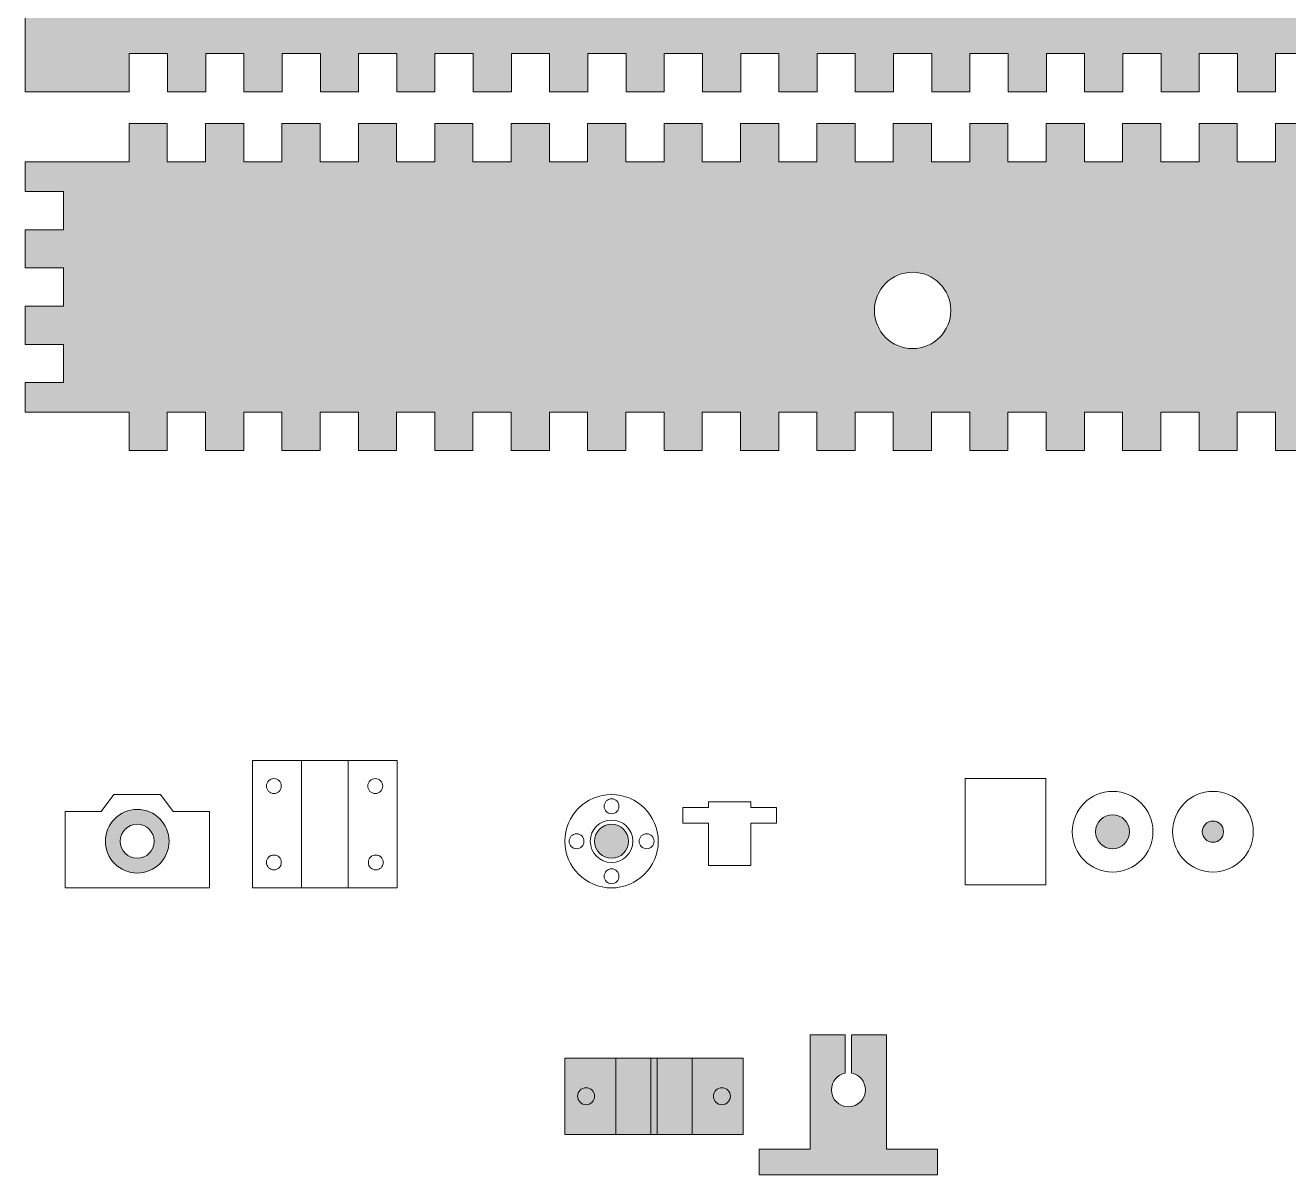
# Model space of a CAD drawing. Header units: inches. Extents: x 237 to 14650, y -8075 to -253.
# Drawn here: x 237 to 3212, y -8075 to -5366 of the extents above; entities that cross this region are included whole.
import ezdxf

# ---------------------------------------------------------------- set-up
doc = ezdxf.new("R2010")
doc.units = ezdxf.units.IN
doc.header["$MEASUREMENT"] = 0
doc.layers.add('Layer 1', color=7, linetype='Continuous')

# ---------------------------------------------------------------- blocks, each defined once
blk = doc.blocks.new('block 2')
at = {"layer": 'Layer 1', "true_color": 0x231f20}
h = blk.add_hatch(color=250, dxfattribs=at)
h.dxf.hatch_style = 2
edge = h.paths.add_edge_path()
edge.add_spline(control_points=[(500.3, -7214), (458.9, -7214), (425.3, -7247.6), (425.3, -7289), (425.3, -7330.4), (458.9, -7364), (500.3, -7364), (541.8, -7364), (575.3, -7330.4), (575.3, -7289), (575.3, -7247.6), (541.8, -7214), (500.3, -7214)], knot_values=[0, 0, 0, 0, 1, 1, 1, 2, 2, 2, 3, 3, 3, 4, 4, 4, 4], degree=3, periodic=1)
edge = h.paths.add_edge_path()
edge.add_spline(control_points=[(500.3, -7329), (478.3, -7329), (460.3, -7311.1), (460.3, -7289), (460.3, -7266.9), (478.3, -7249), (500.3, -7249), (522.4, -7249), (540.3, -7266.9), (540.3, -7289), (540.3, -7311.1), (522.4, -7329), (500.3, -7329)], knot_values=[0, 0, 0, 0, 1, 1, 1, 2, 2, 2, 3, 3, 3, 4, 4, 4, 4], degree=3, periodic=1)
at = {"layer": 'Layer 1', "color": 250, "lineweight": 18, "true_color": 0x231f20}
blk.add_lwpolyline([(585.3, -7219), (555.3, -7179), (445.3, -7179), (415.3, -7219), (330.3, -7219), (330.3, -7399), (415.3, -7399), (585.3, -7399), (670.3, -7399), (670.3, -7219), (585.3, -7219)], dxfattribs=at)
for points in [[(500.3, -7214), (458.9, -7214), (425.3, -7247.6), (425.3, -7289), (425.3, -7330.4), (458.9, -7364), (500.3, -7364), (541.8, -7364), (575.3, -7330.4), (575.3, -7289), (575.3, -7247.6), (541.8, -7214), (500.3, -7214)], [(500.3, -7329), (478.3, -7329), (460.3, -7311.1), (460.3, -7289), (460.3, -7266.9), (478.3, -7249), (500.3, -7249), (522.4, -7249), (540.3, -7266.9), (540.3, -7289), (540.3, -7311.1), (522.4, -7329), (500.3, -7329)]]:
    blk.add_open_spline(points, degree=3, knots=[0, 0, 0, 0, 1, 1, 1, 2, 2, 2, 3, 3, 3, 4, 4, 4, 4], dxfattribs=at)
blk = doc.blocks.new('block 3')
at = {"layer": 'Layer 1', "color": 250, "lineweight": 18, "true_color": 0x231f20}
for points in [[(1112.2, -7399), (772.2, -7399), (772.2, -7099), (1112.2, -7099), (1112.2, -7399)], [(887.2, -7399), (887.2, -7099)], [(997.2, -7399), (997.2, -7099)]]:
    blk.add_lwpolyline(points, dxfattribs=at)
for points in [[(822.2, -7141.5), (831.9, -7141.5), (839.7, -7149.3), (839.7, -7159), (839.7, -7168.7), (831.9, -7176.5), (822.2, -7176.5), (812.5, -7176.5), (804.7, -7168.7), (804.7, -7159), (804.7, -7149.3), (812.5, -7141.5), (822.2, -7141.5)], [(1060.9, -7141.5), (1070.5, -7141.5), (1078.4, -7149.3), (1078.4, -7159), (1078.4, -7168.7), (1070.5, -7176.5), (1060.9, -7176.5), (1051.2, -7176.5), (1043.4, -7168.7), (1043.4, -7159), (1043.4, -7149.3), (1051.2, -7141.5), (1060.9, -7141.5)], [(822.2, -7321.5), (831.9, -7321.5), (839.7, -7329.3), (839.7, -7339), (839.7, -7348.7), (831.9, -7356.5), (822.2, -7356.5), (812.5, -7356.5), (804.7, -7348.7), (804.7, -7339), (804.7, -7329.3), (812.5, -7321.5), (822.2, -7321.5)], [(1062.2, -7321.5), (1071.9, -7321.5), (1079.7, -7329.3), (1079.7, -7339), (1079.7, -7348.7), (1071.9, -7356.5), (1062.2, -7356.5), (1052.5, -7356.5), (1044.7, -7348.7), (1044.7, -7339), (1044.7, -7329.3), (1052.5, -7321.5), (1062.2, -7321.5)]]:
    blk.add_open_spline(points, degree=3, knots=[0, 0, 0, 0, 1, 1, 1, 2, 2, 2, 3, 3, 3, 4, 4, 4, 4], dxfattribs=at)
blk = doc.blocks.new('block 5')
at = {"layer": 'Layer 1', "color": 250, "lineweight": 18, "true_color": 0x231f20}
for points in [[(1617.5, -7189), (1627.1, -7189), (1635, -7196.8), (1635, -7206.5), (1635, -7216.2), (1627.1, -7224), (1617.5, -7224), (1607.8, -7224), (1600, -7216.2), (1600, -7206.5), (1600, -7196.8), (1607.8, -7189), (1617.5, -7189)], [(1552.5, -7289), (1552.5, -7298.7), (1544.6, -7306.5), (1535, -7306.5), (1525.3, -7306.5), (1517.5, -7298.7), (1517.5, -7289), (1517.5, -7279.3), (1525.3, -7271.5), (1535, -7271.5), (1544.6, -7271.5), (1552.5, -7279.3), (1552.5, -7289)], [(1717.5, -7289), (1717.5, -7298.7), (1709.6, -7306.5), (1700, -7306.5), (1690.3, -7306.5), (1682.5, -7298.7), (1682.5, -7289), (1682.5, -7279.3), (1690.3, -7271.5), (1700, -7271.5), (1709.6, -7271.5), (1717.5, -7279.3), (1717.5, -7289)], [(1617.5, -7354), (1627.1, -7354), (1635, -7361.8), (1635, -7371.5), (1635, -7381.2), (1627.1, -7389), (1617.5, -7389), (1607.8, -7389), (1600, -7381.2), (1600, -7371.5), (1600, -7361.8), (1607.8, -7354), (1617.5, -7354)]]:
    blk.add_open_spline(points, degree=3, knots=[0, 0, 0, 0, 1, 1, 1, 2, 2, 2, 3, 3, 3, 4, 4, 4, 4], dxfattribs=at)
blk = doc.blocks.new('block 4')
at = {"layer": 'Layer 1', "true_color": 0x231f20}
h = blk.add_hatch(color=250, dxfattribs=at)
h.dxf.hatch_style = 2
edge = h.paths.add_edge_path()
edge.add_spline(control_points=[(1657.5, -7289), (1657.5, -7311.1), (1639.6, -7329), (1617.5, -7329), (1595.4, -7329), (1577.5, -7311.1), (1577.5, -7289), (1577.5, -7266.9), (1595.4, -7249), (1617.5, -7249), (1639.6, -7249), (1657.5, -7266.9), (1657.5, -7289)], knot_values=[0, 0, 0, 0, 1, 1, 1, 2, 2, 2, 3, 3, 3, 4, 4, 4, 4], degree=3, periodic=1)
at = {"layer": 'Layer 1', "color": 250, "lineweight": 18, "true_color": 0x231f20}
for points in [[(1727.5, -7289), (1727.5, -7349.8), (1678.2, -7399), (1617.5, -7399), (1556.7, -7399), (1507.5, -7349.8), (1507.5, -7289), (1507.5, -7228.3), (1556.7, -7179), (1617.5, -7179), (1678.2, -7179), (1727.5, -7228.3), (1727.5, -7289)], [(1667.5, -7289), (1667.5, -7316.6), (1645.1, -7339), (1617.5, -7339), (1589.9, -7339), (1567.5, -7316.6), (1567.5, -7289), (1567.5, -7261.4), (1589.9, -7239), (1617.5, -7239), (1645.1, -7239), (1667.5, -7261.4), (1667.5, -7289)], [(1657.5, -7289), (1657.5, -7311.1), (1639.6, -7329), (1617.5, -7329), (1595.4, -7329), (1577.5, -7311.1), (1577.5, -7289), (1577.5, -7266.9), (1595.4, -7249), (1617.5, -7249), (1639.6, -7249), (1657.5, -7266.9), (1657.5, -7289)]]:
    blk.add_open_spline(points, degree=3, knots=[0, 0, 0, 0, 1, 1, 1, 2, 2, 2, 3, 3, 3, 4, 4, 4, 4], dxfattribs=at)
at = {"layer": 'Layer 1'}
blk.add_blockref('block 5', (0, 0), dxfattribs=at)
blk = doc.blocks.new('block 6')
at = {"layer": 'Layer 1', "true_color": 0x231f20}
h = blk.add_hatch(color=250, dxfattribs=at)
h.dxf.hatch_style = 2
edge = h.paths.add_edge_path()
edge.add_spline(control_points=[(2837.5, -7266.5), (2837.5, -7288.6), (2819.6, -7306.5), (2797.5, -7306.5), (2775.4, -7306.5), (2757.5, -7288.6), (2757.5, -7266.5), (2757.5, -7244.4), (2775.4, -7226.5), (2797.5, -7226.5), (2819.6, -7226.5), (2837.5, -7244.4), (2837.5, -7266.5)], knot_values=[0, 0, 0, 0, 1, 1, 1, 2, 2, 2, 3, 3, 3, 4, 4, 4, 4], degree=3, periodic=1)
at = {"layer": 'Layer 1', "color": 250, "lineweight": 18, "true_color": 0x231f20}
for points in [[(2892.5, -7266.5), (2892.5, -7319), (2850, -7361.5), (2797.5, -7361.5), (2745.1, -7361.5), (2702.5, -7319), (2702.5, -7266.5), (2702.5, -7214), (2745.1, -7171.5), (2797.5, -7171.5), (2850, -7171.5), (2892.5, -7214), (2892.5, -7266.5)], [(2837.5, -7266.5), (2837.5, -7288.6), (2819.6, -7306.5), (2797.5, -7306.5), (2775.4, -7306.5), (2757.5, -7288.6), (2757.5, -7266.5), (2757.5, -7244.4), (2775.4, -7226.5), (2797.5, -7226.5), (2819.6, -7226.5), (2837.5, -7244.4), (2837.5, -7266.5)]]:
    blk.add_open_spline(points, degree=3, knots=[0, 0, 0, 0, 1, 1, 1, 2, 2, 2, 3, 3, 3, 4, 4, 4, 4], dxfattribs=at)
blk = doc.blocks.new('block 7')
at = {"layer": 'Layer 1', "true_color": 0x231f20}
h = blk.add_hatch(color=250, dxfattribs=at)
h.dxf.hatch_style = 2
edge = h.paths.add_edge_path()
edge.add_spline(control_points=[(3058.9, -7266.5), (3058.9, -7280.3), (3047.7, -7291.5), (3033.9, -7291.5), (3020, -7291.5), (3008.9, -7280.3), (3008.9, -7266.5), (3008.9, -7252.7), (3020, -7241.5), (3033.9, -7241.5), (3047.7, -7241.5), (3058.9, -7252.7), (3058.9, -7266.5)], knot_values=[0, 0, 0, 0, 1, 1, 1, 2, 2, 2, 3, 3, 3, 4, 4, 4, 4], degree=3, periodic=1)
at = {"layer": 'Layer 1', "color": 250, "lineweight": 18, "true_color": 0x231f20}
for points in [[(3128.9, -7266.5), (3128.9, -7319), (3086.3, -7361.5), (3033.9, -7361.5), (2981.4, -7361.5), (2938.9, -7319), (2938.9, -7266.5), (2938.9, -7214), (2981.4, -7171.5), (3033.9, -7171.5), (3086.3, -7171.5), (3128.9, -7214), (3128.9, -7266.5)], [(3058.9, -7266.5), (3058.9, -7280.3), (3047.7, -7291.5), (3033.9, -7291.5), (3020, -7291.5), (3008.9, -7280.3), (3008.9, -7266.5), (3008.9, -7252.7), (3020, -7241.5), (3033.9, -7241.5), (3047.7, -7241.5), (3058.9, -7252.7), (3058.9, -7266.5)]]:
    blk.add_open_spline(points, degree=3, knots=[0, 0, 0, 0, 1, 1, 1, 2, 2, 2, 3, 3, 3, 4, 4, 4, 4], dxfattribs=at)
blk = doc.blocks.new('block 10')
at = {"layer": 'Layer 1', "true_color": 0x000000}
h = blk.add_hatch(color=18, dxfattribs=at)
h.dxf.hatch_style = 2
h.paths.add_polyline_path([(1927.5, -7979.7), (1507.5, -7979.7), (1507.5, -7799.7), (1927.5, -7799.7)])
h = blk.add_hatch(color=18, dxfattribs=at)
h.dxf.hatch_style = 2
h.paths.add_polyline_path([(1807.5, -7979.7), (1627.5, -7979.7), (1627.5, -7799.7), (1807.5, -7799.7)])
at = {"layer": 'Layer 1', "true_color": 0x231f20}
h = blk.add_hatch(color=250, dxfattribs=at)
h.dxf.hatch_style = 2
h.paths.add_polyline_path([(1725, -7979.7), (1710, -7979.7), (1710, -7799.7), (1725, -7799.7)])
at = {"layer": 'Layer 1', "color": 250, "lineweight": 18, "true_color": 0x231f20}
for points in [[(1927.5, -7979.7), (1507.5, -7979.7), (1507.5, -7799.7), (1927.5, -7799.7), (1927.5, -7979.7)], [(1807.5, -7979.7), (1627.5, -7979.7), (1627.5, -7799.7), (1807.5, -7799.7), (1807.5, -7979.7)], [(1725, -7979.7), (1710, -7979.7), (1710, -7799.7), (1725, -7799.7), (1725, -7979.7)]]:
    blk.add_lwpolyline(points, dxfattribs=at)
for points in [[(1577.5, -7889.7), (1577.5, -7900.8), (1568.5, -7909.7), (1557.5, -7909.7), (1546.4, -7909.7), (1537.5, -7900.8), (1537.5, -7889.7), (1537.5, -7878.7), (1546.4, -7869.7), (1557.5, -7869.7), (1568.5, -7869.7), (1577.5, -7878.7), (1577.5, -7889.7)], [(1897.5, -7889.7), (1897.5, -7900.7), (1888.5, -7909.7), (1877.5, -7909.7), (1866.4, -7909.7), (1857.5, -7900.7), (1857.5, -7889.7), (1857.5, -7878.6), (1866.4, -7869.7), (1877.5, -7869.7), (1888.5, -7869.7), (1897.5, -7878.6), (1897.5, -7889.7)]]:
    blk.add_open_spline(points, degree=3, knots=[0, 0, 0, 0, 1, 1, 1, 2, 2, 2, 3, 3, 3, 4, 4, 4, 4], dxfattribs=at)

msp = doc.modelspace()

# ---------------------------------------------------------------- hatches: boundary and pattern name
at = {"layer": 'Layer 1', "true_color": 0xbbbdc0}
h = msp.add_hatch(color=9, dxfattribs=at)
h.dxf.hatch_style = 2
h.paths.add_polyline_path([(4416.6, -503.2), (4416.6, -343.2), (4416.6, -343.2), (4416.6, -253.2), (4169.8, -253.2), (4169.8, -343.2), (4079.8, -343.2), (4079.8, -253.2), (3989.8, -253.2), (3989.8, -343.2), (3899.8, -343.2), (3899.8, -253.2), (3809.8, -253.2), (3809.8, -343.2), (3719.8, -343.2), (3719.8, -253.2), (3629.8, -253.2), (3629.8, -343.2), (3539.8, -343.2), (3539.8, -253.2), (3449.8, -253.2), (3449.8, -343.2), (3359.8, -343.2), (3359.8, -253.2), (3269.8, -253.2), (3269.8, -343.2), (3179.8, -343.2), (3179.8, -253.2), (3089.8, -253.2), (3089.8, -343.2), (2999.8, -343.2), (2999.8, -253.2), (2909.8, -253.2), (2909.8, -343.2), (2819.8, -343.2), (2819.8, -253.2), (2729.8, -253.2), (2729.8, -343.2), (2639.8, -343.2), (2639.8, -253.2), (2549.8, -253.2), (2549.8, -343.2), (2459.8, -343.2), (2459.8, -253.2), (2369.8, -253.2), (2369.8, -343.2), (2279.8, -343.2), (2279.8, -253.2), (2189.8, -253.2), (2189.8, -343.2), (2099.8, -343.2), (2099.8, -253.2), (2009.8, -253.2), (2009.8, -343.2), (1919.8, -343.2), (1919.8, -253.2), (1829.8, -253.2), (1829.8, -343.2), (1739.8, -343.2), (1739.8, -253.2), (1649.8, -253.2), (1649.8, -343.2), (1559.8, -343.2), (1559.8, -253.2), (1469.8, -253.2), (1469.8, -343.2), (1379.8, -343.2), (1379.8, -253.2), (1289.8, -253.2), (1289.8, -343.2), (1199.8, -343.2), (1199.8, -253.2), (1109.8, -253.2), (1109.8, -343.2), (1019.8, -343.2), (1019.8, -253.2), (929.8, -253.2), (929.8, -343.2), (839.8, -343.2), (839.8, -253.2), (749.8, -253.2), (749.8, -343.2), (659.8, -343.2), (659.8, -253.2), (569.8, -253.2), (569.8, -343.2), (479.8, -343.2), (479.8, -253.2), (236.6, -253.2), (236.6, -343.2), (236.6, -343.2), (236.6, -503.2), (326.6, -503.2), (326.6, -593.2), (236.6, -593.2), (236.6, -683.2), (326.6, -683.2), (326.6, -773.2), (236.6, -773.2), (236.6, -863.2), (326.6, -863.2), (326.6, -953.2), (236.6, -953.2), (236.6, -1043.2), (326.6, -1043.2), (326.6, -1133.2), (236.6, -1133.2), (236.6, -1223.2), (326.6, -1223.2), (326.6, -1313.2), (236.6, -1313.2), (236.6, -1343.2), (236.6, -1343.2), (236.6, -1403.2), (326.6, -1403.2), (326.6, -1493.2), (236.6, -1493.2), (236.6, -1583.2), (326.6, -1583.2), (326.6, -1673.2), (236.6, -1673.2), (236.6, -1763.2), (326.6, -1763.2), (326.6, -1853.2), (236.6, -1853.2), (236.6, -1943.2), (326.6, -1943.2), (326.6, -2033.2), (236.6, -2033.2), (236.6, -2123.2), (326.6, -2123.2), (326.6, -2213.2), (236.6, -2213.2), (236.6, -2303.2), (326.6, -2303.2), (326.6, -2393.2), (236.6, -2393.2), (236.6, -2483.2), (326.6, -2483.2), (326.6, -2573.2), (236.6, -2573.2), (236.6, -2663.2), (326.6, -2663.2), (326.6, -2753.2), (236.6, -2753.2), (236.6, -2843.2), (326.6, -2843.2), (326.6, -2933.2), (236.6, -2933.2), (236.6, -3023.2), (326.6, -3023.2), (326.6, -3113.2), (236.6, -3113.2), (236.6, -3203.2), (326.6, -3203.2), (326.6, -3293.2), (236.6, -3293.2), (236.6, -3383.2), (326.6, -3383.2), (326.6, -3473.2), (236.6, -3473.2), (236.6, -3563.2), (326.6, -3563.2), (326.6, -3653.2), (236.6, -3653.2), (236.6, -3743.2), (326.6, -3743.2), (326.6, -3833.2), (236.6, -3833.2), (236.6, -3923.2), (326.6, -3923.2), (326.6, -4013.2), (236.6, -4013.2), (236.6, -4103.2), (326.6, -4103.2), (326.6, -4193.2), (236.6, -4193.2), (236.6, -4283.2), (326.6, -4283.2), (326.6, -4373.2), (236.6, -4373.2), (236.6, -4463.2), (326.6, -4463.2), (326.6, -4553.2), (236.6, -4553.2), (236.6, -4643.2), (326.6, -4643.2), (326.6, -4733.2), (236.6, -4733.2), (236.6, -4823.2), (326.6, -4823.2), (326.6, -4913.2), (236.6, -4913.2), (236.6, -5003.2), (326.6, -5003.2), (326.6, -5093.2), (236.6, -5093.2), (236.6, -5183.2), (326.6, -5183.2), (326.6, -5273.2), (236.6, -5273.2), (236.6, -5523.2), (481.6, -5523.2), (481.6, -5433.2), (571.6, -5433.2), (571.6, -5523.2), (661.6, -5523.2), (661.6, -5433.2), (751.6, -5433.2), (751.6, -5523.2), (841.6, -5523.2), (841.6, -5433.2), (931.6, -5433.2), (931.6, -5523.2), (1021.6, -5523.2), (1021.6, -5433.2), (1111.6, -5433.2), (1111.6, -5523.2), (1201.6, -5523.2), (1201.6, -5433.2), (1291.6, -5433.2), (1291.6, -5523.2), (1381.6, -5523.2), (1381.6, -5433.2), (1471.6, -5433.2), (1471.6, -5523.2), (1561.6, -5523.2), (1561.6, -5433.2), (1651.6, -5433.2), (1651.6, -5523.2), (1741.6, -5523.2), (1741.6, -5433.2), (1831.6, -5433.2), (1831.6, -5523.2), (1921.6, -5523.2), (1921.6, -5433.2), (2011.6, -5433.2), (2011.6, -5523.2), (2101.6, -5523.2), (2101.6, -5433.2), (2191.6, -5433.2), (2191.6, -5523.2), (2281.6, -5523.2), (2281.6, -5433.2), (2371.6, -5433.2), (2371.6, -5523.2), (2461.6, -5523.2), (2461.6, -5433.2), (2551.6, -5433.2), (2551.6, -5523.2), (2641.6, -5523.2), (2641.6, -5433.2), (2731.6, -5433.2), (2731.6, -5523.2), (2821.6, -5523.2), (2821.6, -5433.2), (2911.6, -5433.2), (2911.6, -5523.2), (3001.6, -5523.2), (3001.6, -5433.2), (3091.6, -5433.2), (3091.6, -5523.2), (3181.6, -5523.2), (3181.6, -5433.2), (3271.6, -5433.2), (3271.6, -5523.2), (3361.6, -5523.2), (3361.6, -5433.2), (3451.6, -5433.2), (3451.6, -5523.2), (3541.6, -5523.2), (3541.6, -5433.2), (3631.6, -5433.2), (3631.6, -5523.2), (3721.6, -5523.2), (3721.6, -5433.2), (3811.6, -5433.2), (3811.6, -5523.2), (3901.6, -5523.2), (3901.6, -5433.2), (3991.6, -5433.2), (3991.6, -5523.2), (4081.6, -5523.2), (4081.6, -5433.2), (4171.6, -5433.2), (4171.6, -5523.2), (4416.6, -5523.2), (4416.6, -5273.2), (4326.6, -5273.2), (4326.6, -5183.2), (4416.6, -5183.2), (4416.6, -5093.2), (4326.6, -5093.2), (4326.6, -5003.2), (4416.6, -5003.2), (4416.6, -4913.2), (4326.6, -4913.2), (4326.6, -4823.2), (4416.6, -4823.2), (4416.6, -4733.2), (4326.6, -4733.2), (4326.6, -4643.2), (4416.6, -4643.2), (4416.6, -4553.2), (4326.6, -4553.2), (4326.6, -4463.2), (4416.6, -4463.2), (4416.6, -4373.2), (4326.6, -4373.2), (4326.6, -4283.2), (4416.6, -4283.2), (4416.6, -4193.2), (4326.6, -4193.2), (4326.6, -4103.2), (4416.6, -4103.2), (4416.6, -4013.2), (4326.6, -4013.2), (4326.6, -3923.2), (4416.6, -3923.2), (4416.6, -3833.2), (4326.6, -3833.2), (4326.6, -3743.2), (4416.6, -3743.2), (4416.6, -3653.2), (4326.6, -3653.2), (4326.6, -3563.2), (4416.6, -3563.2), (4416.6, -3473.2), (4326.6, -3473.2), (4326.6, -3383.2), (4416.6, -3383.2), (4416.6, -3293.2), (4326.6, -3293.2), (4326.6, -3203.2), (4416.6, -3203.2), (4416.6, -3113.2), (4326.6, -3113.2), (4326.6, -3023.2), (4416.6, -3023.2), (4416.6, -2933.2), (4326.6, -2933.2), (4326.6, -2843.2), (4416.6, -2843.2), (4416.6, -2753.2), (4326.6, -2753.2), (4326.6, -2663.2), (4416.6, -2663.2), (4416.6, -2573.2), (4326.6, -2573.2), (4326.6, -2483.2), (4416.6, -2483.2), (4416.6, -2393.2), (4326.6, -2393.2), (4326.6, -2303.2), (4416.6, -2303.2), (4416.6, -2213.2), (4326.6, -2213.2), (4326.6, -2123.2), (4416.6, -2123.2), (4416.6, -2033.2), (4326.6, -2033.2), (4326.6, -1943.2), (4416.6, -1943.2), (4416.6, -1853.2), (4326.6, -1853.2), (4326.6, -1763.2), (4416.6, -1763.2), (4416.6, -1673.2), (4326.6, -1673.2), (4326.6, -1583.2), (4416.6, -1583.2), (4416.6, -1493.2), (4326.6, -1493.2), (4326.6, -1403.2), (4416.6, -1403.2), (4416.6, -1343.2), (4416.6, -1343.2), (4416.6, -1313.2), (4326.6, -1313.2), (4326.6, -1223.2), (4416.6, -1223.2), (4416.6, -1133.2), (4326.6, -1133.2), (4326.6, -1043.2), (4416.6, -1043.2), (4416.6, -953.2), (4326.6, -953.2), (4326.6, -863.2), (4416.6, -863.2), (4416.6, -773.2), (4326.6, -773.2), (4326.6, -683.2), (4416.6, -683.2), (4416.6, -593.2), (4326.6, -593.2), (4326.6, -503.2)])
h.paths.add_polyline_path([(661.6, -1433.2), (571.6, -1433.2), (571.6, -1343.2), (661.6, -1343.2)])
h.paths.add_polyline_path([(841.6, -1433.2), (751.6, -1433.2), (751.6, -1343.2), (841.6, -1343.2)])
h.paths.add_polyline_path([(1021.6, -1433.2), (931.6, -1433.2), (931.6, -1343.2), (1021.6, -1343.2)])
h.paths.add_polyline_path([(1201.6, -1433.2), (1111.6, -1433.2), (1111.6, -1343.2), (1201.6, -1343.2)])
h.paths.add_polyline_path([(1381.6, -1433.2), (1291.6, -1433.2), (1291.6, -1343.2), (1381.6, -1343.2)])
h.paths.add_polyline_path([(1561.6, -1433.2), (1471.6, -1433.2), (1471.6, -1343.2), (1561.6, -1343.2)])
h.paths.add_polyline_path([(1741.6, -1433.2), (1651.6, -1433.2), (1651.6, -1343.2), (1741.6, -1343.2)])
h.paths.add_polyline_path([(1921.6, -1433.2), (1831.6, -1433.2), (1831.6, -1343.2), (1921.6, -1343.2)])
h.paths.add_polyline_path([(2101.6, -1433.2), (2011.6, -1433.2), (2011.6, -1343.2), (2101.6, -1343.2)])
h.paths.add_polyline_path([(2278.3, -1433.2), (2191.6, -1433.2), (2191.6, -1343.2), (2278.3, -1343.2)])
h.paths.add_polyline_path([(2458.3, -1433.2), (2368.3, -1433.2), (2368.3, -1343.2), (2458.3, -1343.2)])
h.paths.add_polyline_path([(2638.3, -1433.2), (2548.3, -1433.2), (2548.3, -1343.2), (2638.3, -1343.2)])
h.paths.add_polyline_path([(2818.3, -1433.2), (2728.3, -1433.2), (2728.3, -1343.2), (2818.3, -1343.2)])
h.paths.add_polyline_path([(2998.3, -1433.2), (2908.3, -1433.2), (2908.3, -1343.2), (2998.3, -1343.2)])
h.paths.add_polyline_path([(3178.3, -1433.2), (3088.3, -1433.2), (3088.3, -1343.2), (3178.3, -1343.2)])
h.paths.add_polyline_path([(3358.3, -1433.2), (3268.3, -1433.2), (3268.3, -1343.2), (3358.3, -1343.2)])
h.paths.add_polyline_path([(3538.3, -1433.2), (3448.3, -1433.2), (3448.3, -1343.2), (3538.3, -1343.2)])
h.paths.add_polyline_path([(3718.3, -1433.2), (3628.3, -1433.2), (3628.3, -1343.2), (3718.3, -1343.2)])
h.paths.add_polyline_path([(3898.3, -1433.2), (3808.3, -1433.2), (3808.3, -1343.2), (3898.3, -1343.2)])
h.paths.add_polyline_path([(4078.3, -1433.2), (3988.3, -1433.2), (3988.3, -1343.2), (4078.3, -1343.2)])
at = {"layer": 'Layer 1', "true_color": 0x939597}
h = msp.add_hatch(color=252, dxfattribs=at)
h.dxf.hatch_style = 2
h.paths.add_polyline_path([(4416.6, -5758.3), (4416.6, -5688.3), (4171.1, -5688.3), (4171.1, -5598.3), (4081.1, -5598.3), (4081.1, -5688.3), (3991.1, -5688.3), (3991.1, -5598.3), (3901.1, -5598.3), (3901.1, -5688.3), (3811.1, -5688.3), (3811.1, -5598.3), (3721.1, -5598.3), (3721.1, -5688.3), (3631.1, -5688.3), (3631.1, -5598.3), (3541.1, -5598.3), (3541.1, -5688.3), (3451.1, -5688.3), (3451.1, -5598.3), (3361.1, -5598.3), (3361.1, -5688.3), (3271.1, -5688.3), (3271.1, -5598.3), (3181.1, -5598.3), (3181.1, -5688.3), (3091.1, -5688.3), (3091.1, -5598.3), (3001.1, -5598.3), (3001.1, -5688.3), (2911.1, -5688.3), (2911.1, -5598.3), (2821.1, -5598.3), (2821.1, -5688.3), (2731.1, -5688.3), (2731.1, -5598.3), (2641.1, -5598.3), (2641.1, -5688.3), (2551.1, -5688.3), (2551.1, -5598.3), (2461.1, -5598.3), (2461.1, -5688.3), (2371.1, -5688.3), (2371.1, -5598.3), (2281.1, -5598.3), (2281.1, -5688.3), (2191.1, -5688.3), (2191.1, -5598.3), (2101.1, -5598.3), (2101.1, -5688.3), (2011.1, -5688.3), (2011.1, -5598.3), (1921.1, -5598.3), (1921.1, -5688.3), (1831.1, -5688.3), (1831.1, -5598.3), (1741.1, -5598.3), (1741.1, -5688.3), (1651.1, -5688.3), (1651.1, -5598.3), (1561.1, -5598.3), (1561.1, -5688.3), (1471.1, -5688.3), (1471.1, -5598.3), (1381.1, -5598.3), (1381.1, -5688.3), (1291.1, -5688.3), (1291.1, -5598.3), (1201.1, -5598.3), (1201.1, -5688.3), (1111.1, -5688.3), (1111.1, -5598.3), (1021.1, -5598.3), (1021.1, -5688.3), (931.1, -5688.3), (931.1, -5598.3), (841.1, -5598.3), (841.1, -5688.3), (751.1, -5688.3), (751.1, -5598.3), (661.1, -5598.3), (661.1, -5688.3), (571.1, -5688.3), (571.1, -5598.3), (481.1, -5598.3), (481.1, -5688.3), (236.6, -5688.3), (236.6, -5758.3), (326.6, -5758.3), (326.6, -5848.3), (236.6, -5848.3), (236.6, -5878.3), (236.6, -5938.3), (326.6, -5938.3), (326.6, -6028.3), (236.6, -6028.3), (236.6, -6058.3), (236.6, -6118.3), (326.6, -6118.3), (326.6, -6208.3), (236.6, -6208.3), (236.6, -6278.3), (481.1, -6278.3), (481.1, -6368.3), (571.1, -6368.3), (571.1, -6278.3), (661.1, -6278.3), (661.1, -6368.3), (751.1, -6368.3), (751.1, -6278.3), (841.1, -6278.3), (841.1, -6368.3), (931.1, -6368.3), (931.1, -6278.3), (1021.1, -6278.3), (1021.1, -6368.3), (1111.1, -6368.3), (1111.1, -6278.3), (1201.1, -6278.3), (1201.1, -6368.3), (1291.1, -6368.3), (1291.1, -6278.3), (1381.1, -6278.3), (1381.1, -6368.3), (1471.1, -6368.3), (1471.1, -6278.3), (1561.1, -6278.3), (1561.1, -6368.3), (1651.1, -6368.3), (1651.1, -6278.3), (1741.1, -6278.3), (1741.1, -6368.3), (1831.1, -6368.3), (1831.1, -6278.3), (1921.1, -6278.3), (1921.1, -6368.3), (2011.1, -6368.3), (2011.1, -6278.3), (2101.1, -6278.3), (2101.1, -6368.3), (2191.1, -6368.3), (2191.1, -6278.3), (2281.1, -6278.3), (2281.1, -6368.3), (2371.1, -6368.3), (2371.1, -6278.3), (2461.1, -6278.3), (2461.1, -6368.3), (2551.1, -6368.3), (2551.1, -6278.3), (2641.1, -6278.3), (2641.1, -6368.3), (2731.1, -6368.3), (2731.1, -6278.3), (2821.1, -6278.3), (2821.1, -6368.3), (2911.1, -6368.3), (2911.1, -6278.3), (3001.1, -6278.3), (3001.1, -6368.3), (3091.1, -6368.3), (3091.1, -6278.3), (3181.1, -6278.3), (3181.1, -6368.3), (3271.1, -6368.3), (3271.1, -6278.3), (3361.1, -6278.3), (3361.1, -6368.3), (3451.1, -6368.3), (3451.1, -6278.3), (3541.1, -6278.3), (3541.1, -6368.3), (3631.1, -6368.3), (3631.1, -6278.3), (3721.1, -6278.3), (3721.1, -6368.3), (3811.1, -6368.3), (3811.1, -6278.3), (3901.1, -6278.3), (3901.1, -6368.3), (3991.1, -6368.3), (3991.1, -6278.3), (4081.1, -6278.3), (4081.1, -6368.3), (4171.1, -6368.3), (4171.1, -6278.3), (4416.6, -6278.3), (4416.6, -6208.3), (4326.6, -6208.3), (4326.6, -6118.3), (4416.6, -6118.3), (4416.6, -6058.3), (4416.6, -6028.3), (4326.6, -6028.3), (4326.6, -5938.3), (4416.6, -5938.3), (4416.6, -5878.3), (4416.6, -5848.3), (4326.6, -5848.3), (4326.6, -5758.3)])
edge = h.paths.add_edge_path()
edge.add_spline(control_points=[(2326.6, -6128.4), (2276.9, -6128.4), (2236.6, -6088.1), (2236.6, -6038.4), (2236.6, -5988.7), (2276.9, -5948.4), (2326.6, -5948.4), (2376.3, -5948.4), (2416.6, -5988.7), (2416.6, -6038.4), (2416.6, -6088.1), (2376.3, -6128.4), (2326.6, -6128.4)], knot_values=[0, 0, 0, 0, 1, 1, 1, 2, 2, 2, 3, 3, 3, 4, 4, 4, 4], degree=3, periodic=1)
at = {"layer": 'Layer 1', "true_color": 0x000000}
h = msp.add_hatch(color=18, dxfattribs=at)
h.dxf.hatch_style = 2
edge = h.paths.add_edge_path()
edge.add_spline(control_points=[(2265.3, -8014.7), (2265.3, -8014.7), (2265.3, -7744.7), (2265.3, -7744.7), (2265.3, -7744.7), (2182.8, -7744.7), (2182.8, -7744.7), (2182.8, -7744.7), (2182.8, -7822.3), (2182.8, -7822.3), (2182.8, -7822.3), (2182.8, -7834.7), (2182.8, -7834.7), (2182.8, -7834.7), (2182.8, -7835.4), (2182.8, -7835.4), (2201.3, -7838.9), (2215.3, -7855.2), (2215.3, -7874.7), (2215.3, -7896.8), (2197.4, -7914.7), (2175.3, -7914.7), (2153.2, -7914.7), (2135.3, -7896.8), (2135.3, -7874.7), (2135.3, -7855.2), (2149.3, -7838.9), (2167.8, -7835.4), (2167.8, -7835.4), (2167.8, -7834.7), (2167.8, -7834.7), (2167.8, -7834.7), (2167.8, -7822.3), (2167.8, -7822.3), (2167.8, -7822.3), (2167.8, -7744.7), (2167.8, -7744.7), (2167.8, -7744.7), (2085.3, -7744.7), (2085.3, -7744.7), (2085.3, -7744.7), (2085.3, -8014.7), (2085.3, -8014.7), (2085.3, -8014.7), (1965.3, -8014.7), (1965.3, -8014.7), (1965.3, -8014.7), (1965.3, -8074.7), (1965.3, -8074.7), (1965.3, -8074.7), (2085.3, -8074.7), (2085.3, -8074.7), (2085.3, -8074.7), (2265.3, -8074.7), (2265.3, -8074.7), (2265.3, -8074.7), (2385.3, -8074.7), (2385.3, -8074.7), (2385.3, -8074.7), (2385.3, -8014.7), (2385.3, -8014.7), (2385.3, -8014.7), (2265.3, -8014.7), (2265.3, -8014.7)], knot_values=[0, 0, 0, 0, 1, 1, 1, 2, 2, 2, 3, 3, 3, 4, 4, 4, 5, 5, 5, 6, 6, 6, 7, 7, 7, 8, 8, 8, 9, 9, 9, 10, 10, 10, 11, 11, 11, 12, 12, 12, 13, 13, 13, 14, 14, 14, 15, 15, 15, 16, 16, 16, 17, 17, 17, 18, 18, 18, 19, 19, 19, 20, 20, 20, 21, 21, 21, 21], degree=3, periodic=1)

# ---------------------------------------------------------------- linework, layer by layer
at = {"layer": 'Layer 1', "color": 250, "lineweight": 18, "true_color": 0x231f20}
for points in [[(236.6, -5273.2), (236.6, -5523.2), (481.6, -5523.2), (481.6, -5433.2), (571.6, -5433.2), (571.6, -5523.2), (661.6, -5523.2), (661.6, -5433.2), (751.6, -5433.2), (751.6, -5523.2), (841.6, -5523.2), (841.6, -5433.2), (931.6, -5433.2), (931.6, -5523.2), (1021.6, -5523.2), (1021.6, -5433.2), (1111.6, -5433.2), (1111.6, -5523.2), (1201.6, -5523.2), (1201.6, -5433.2), (1291.6, -5433.2), (1291.6, -5523.2), (1381.6, -5523.2), (1381.6, -5433.2), (1471.6, -5433.2), (1471.6, -5523.2), (1561.6, -5523.2), (1561.6, -5433.2), (1651.6, -5433.2), (1651.6, -5523.2), (1741.6, -5523.2), (1741.6, -5433.2), (1831.6, -5433.2), (1831.6, -5523.2), (1921.6, -5523.2), (1921.6, -5433.2), (2011.6, -5433.2), (2011.6, -5523.2), (2101.6, -5523.2), (2101.6, -5433.2), (2191.6, -5433.2), (2191.6, -5523.2), (2281.6, -5523.2), (2281.6, -5433.2), (2371.6, -5433.2), (2371.6, -5523.2), (2461.6, -5523.2), (2461.6, -5433.2), (2551.6, -5433.2), (2551.6, -5523.2), (2641.6, -5523.2), (2641.6, -5433.2), (2731.6, -5433.2), (2731.6, -5523.2), (2821.6, -5523.2), (2821.6, -5433.2), (2911.6, -5433.2), (2911.6, -5523.2), (3001.6, -5523.2), (3001.6, -5433.2), (3091.6, -5433.2), (3091.6, -5523.2), (3181.6, -5523.2), (3181.6, -5433.2), (3271.6, -5433.2)], [(3271.1, -5598.3), (3181.1, -5598.3), (3181.1, -5688.3), (3091.1, -5688.3), (3091.1, -5598.3), (3001.1, -5598.3), (3001.1, -5688.3), (2911.1, -5688.3), (2911.1, -5598.3), (2821.1, -5598.3), (2821.1, -5688.3), (2731.1, -5688.3), (2731.1, -5598.3), (2641.1, -5598.3), (2641.1, -5688.3), (2551.1, -5688.3), (2551.1, -5598.3), (2461.1, -5598.3), (2461.1, -5688.3), (2371.1, -5688.3), (2371.1, -5598.3), (2281.1, -5598.3), (2281.1, -5688.3), (2191.1, -5688.3), (2191.1, -5598.3), (2101.1, -5598.3), (2101.1, -5688.3), (2011.1, -5688.3), (2011.1, -5598.3), (1921.1, -5598.3), (1921.1, -5688.3), (1831.1, -5688.3), (1831.1, -5598.3), (1741.1, -5598.3), (1741.1, -5688.3), (1651.1, -5688.3), (1651.1, -5598.3), (1561.1, -5598.3), (1561.1, -5688.3), (1471.1, -5688.3), (1471.1, -5598.3), (1381.1, -5598.3), (1381.1, -5688.3), (1291.1, -5688.3), (1291.1, -5598.3), (1201.1, -5598.3), (1201.1, -5688.3), (1111.1, -5688.3), (1111.1, -5598.3), (1021.1, -5598.3), (1021.1, -5688.3), (931.1, -5688.3), (931.1, -5598.3), (841.1, -5598.3), (841.1, -5688.3), (751.1, -5688.3), (751.1, -5598.3), (661.1, -5598.3), (661.1, -5688.3), (571.1, -5688.3), (571.1, -5598.3), (481.1, -5598.3), (481.1, -5688.3), (236.6, -5688.3), (236.6, -5758.3), (326.6, -5758.3), (326.6, -5848.3), (236.6, -5848.3), (236.6, -5878.3), (236.6, -5938.3), (326.6, -5938.3), (326.6, -6028.3), (236.6, -6028.3), (236.6, -6058.3), (236.6, -6118.3), (326.6, -6118.3), (326.6, -6208.3), (236.6, -6208.3), (236.6, -6278.3), (481.1, -6278.3), (481.1, -6368.3), (571.1, -6368.3), (571.1, -6278.3), (661.1, -6278.3), (661.1, -6368.3), (751.1, -6368.3), (751.1, -6278.3), (841.1, -6278.3), (841.1, -6368.3), (931.1, -6368.3), (931.1, -6278.3), (1021.1, -6278.3), (1021.1, -6368.3), (1111.1, -6368.3), (1111.1, -6278.3), (1201.1, -6278.3), (1201.1, -6368.3), (1291.1, -6368.3), (1291.1, -6278.3), (1381.1, -6278.3), (1381.1, -6368.3), (1471.1, -6368.3), (1471.1, -6278.3), (1561.1, -6278.3), (1561.1, -6368.3), (1651.1, -6368.3), (1651.1, -6278.3), (1741.1, -6278.3), (1741.1, -6368.3), (1831.1, -6368.3), (1831.1, -6278.3), (1921.1, -6278.3), (1921.1, -6368.3), (2011.1, -6368.3), (2011.1, -6278.3), (2101.1, -6278.3), (2101.1, -6368.3), (2191.1, -6368.3), (2191.1, -6278.3), (2281.1, -6278.3), (2281.1, -6368.3), (2371.1, -6368.3), (2371.1, -6278.3), (2461.1, -6278.3), (2461.1, -6368.3), (2551.1, -6368.3), (2551.1, -6278.3), (2641.1, -6278.3), (2641.1, -6368.3), (2731.1, -6368.3), (2731.1, -6278.3), (2821.1, -6278.3), (2821.1, -6368.3), (2911.1, -6368.3), (2911.1, -6278.3), (3001.1, -6278.3), (3001.1, -6368.3), (3091.1, -6368.3), (3091.1, -6278.3), (3181.1, -6278.3), (3181.1, -6368.3), (3271.1, -6368.3)], [(2640.3, -7391.5), (2450.3, -7391.5), (2450.3, -7141.5), (2640.3, -7141.5), (2640.3, -7391.5)], [(2005.6, -7209.5), (1945.6, -7209.5), (1945.6, -7196.5), (1845.6, -7196.5), (1845.6, -7209.5), (1785.6, -7209.5), (1785.6, -7246.5), (1845.6, -7246.5), (1845.6, -7346.5), (1945.6, -7346.5), (1945.6, -7246.5), (2005.6, -7246.5), (2005.6, -7209.5)]]:
    msp.add_lwpolyline(points, dxfattribs=at)
for points, knots in [([(2326.6, -6128.4), (2276.9, -6128.4), (2236.6, -6088.1), (2236.6, -6038.4), (2236.6, -5988.7), (2276.9, -5948.4), (2326.6, -5948.4), (2376.3, -5948.4), (2416.6, -5988.7), (2416.6, -6038.4), (2416.6, -6088.1), (2376.3, -6128.4), (2326.6, -6128.4)], [0, 0, 0, 0, 1, 1, 1, 2, 2, 2, 3, 3, 3, 4, 4, 4, 4]), ([(2265.3, -8014.7), (2265.3, -8014.7), (2265.3, -7744.7), (2265.3, -7744.7), (2265.3, -7744.7), (2182.8, -7744.7), (2182.8, -7744.7), (2182.8, -7744.7), (2182.8, -7822.3), (2182.8, -7822.3), (2182.8, -7822.3), (2182.8, -7834.7), (2182.8, -7834.7), (2182.8, -7834.7), (2182.8, -7835.4), (2182.8, -7835.4), (2201.3, -7838.9), (2215.3, -7855.2), (2215.3, -7874.7), (2215.3, -7896.8), (2197.4, -7914.7), (2175.3, -7914.7), (2153.2, -7914.7), (2135.3, -7896.8), (2135.3, -7874.7), (2135.3, -7855.2), (2149.3, -7838.9), (2167.8, -7835.4), (2167.8, -7835.4), (2167.8, -7834.7), (2167.8, -7834.7), (2167.8, -7834.7), (2167.8, -7822.3), (2167.8, -7822.3), (2167.8, -7822.3), (2167.8, -7744.7), (2167.8, -7744.7), (2167.8, -7744.7), (2085.3, -7744.7), (2085.3, -7744.7), (2085.3, -7744.7), (2085.3, -8014.7), (2085.3, -8014.7), (2085.3, -8014.7), (1965.3, -8014.7), (1965.3, -8014.7), (1965.3, -8014.7), (1965.3, -8074.7), (1965.3, -8074.7), (1965.3, -8074.7), (2085.3, -8074.7), (2085.3, -8074.7), (2085.3, -8074.7), (2265.3, -8074.7), (2265.3, -8074.7), (2265.3, -8074.7), (2385.3, -8074.7), (2385.3, -8074.7), (2385.3, -8074.7), (2385.3, -8014.7), (2385.3, -8014.7), (2385.3, -8014.7), (2265.3, -8014.7), (2265.3, -8014.7)], [0, 0, 0, 0, 1, 1, 1, 2, 2, 2, 3, 3, 3, 4, 4, 4, 5, 5, 5, 6, 6, 6, 7, 7, 7, 8, 8, 8, 9, 9, 9, 10, 10, 10, 11, 11, 11, 12, 12, 12, 13, 13, 13, 14, 14, 14, 15, 15, 15, 16, 16, 16, 17, 17, 17, 18, 18, 18, 19, 19, 19, 20, 20, 20, 21, 21, 21, 21])]:
    msp.add_open_spline(points, degree=3, knots=knots, dxfattribs=at)

# ---------------------------------------------------------------- block references
at = {"layer": 'Layer 1'}
for name in ['block 3', 'block 6', 'block 7', 'block 2', 'block 4', 'block 10']:
    msp.add_blockref(name, (0, 0), dxfattribs=at)

doc.saveas('drawing.dxf')
